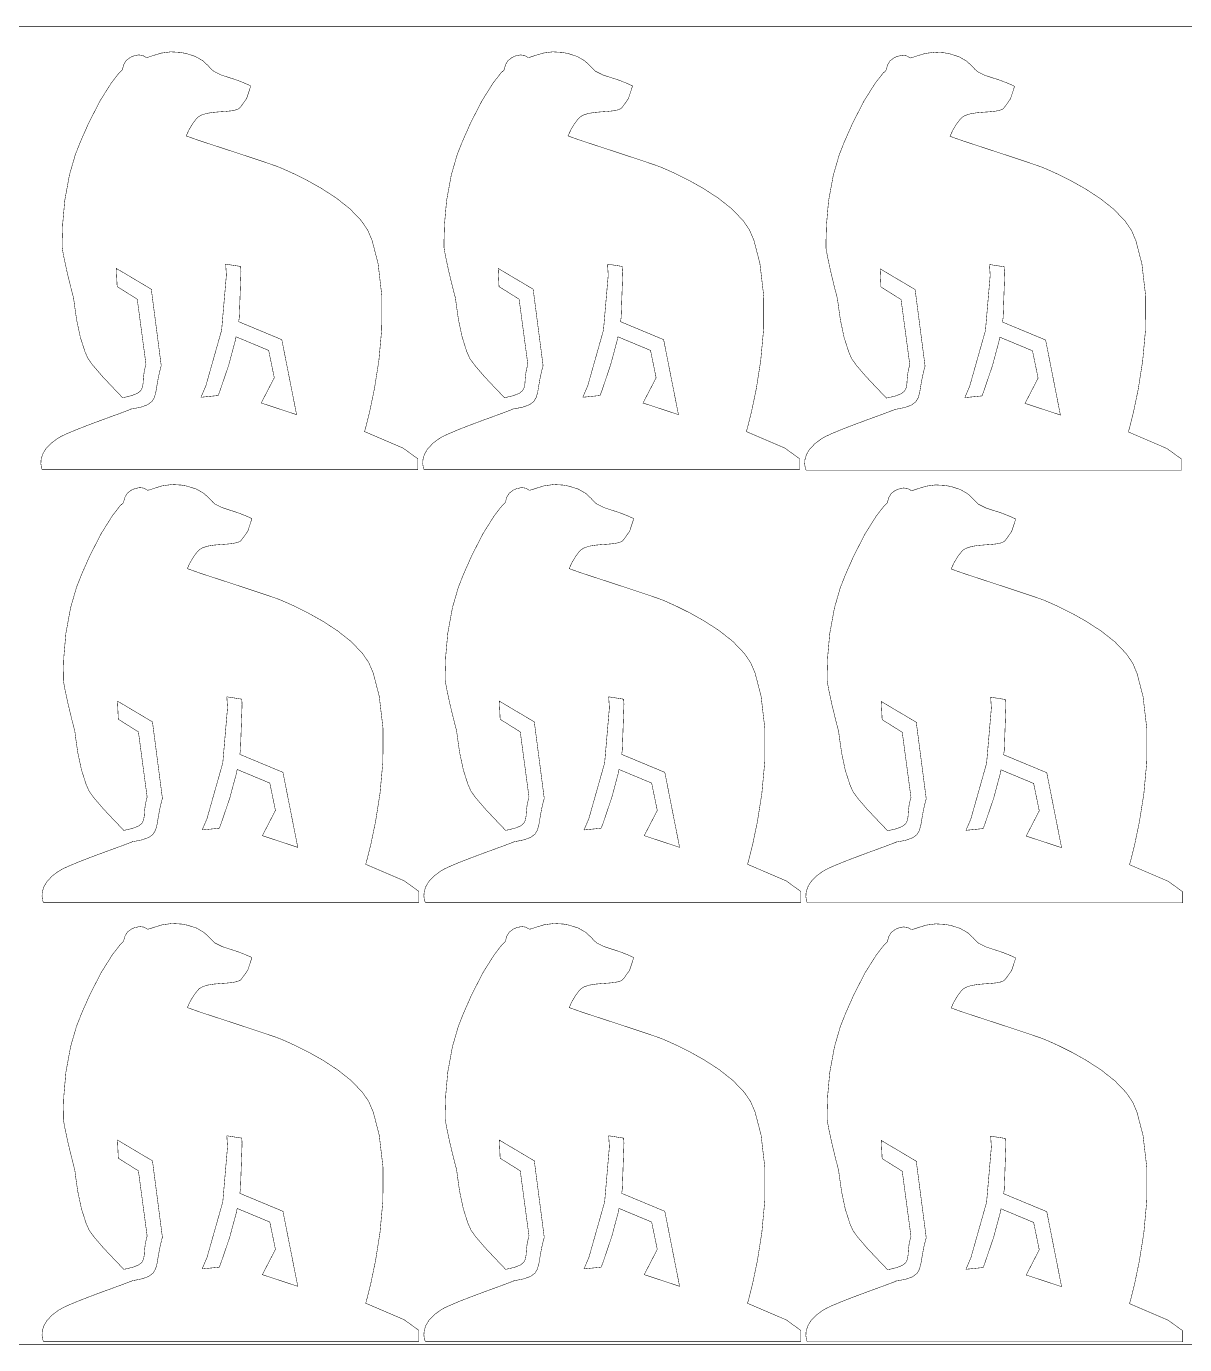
# Model space of a CAD drawing. Extents: x 0.3 to 22.2, y 0.2 to 6.4.
# Drawn here: x 11.26 to 16.7, y 0.25 to 6.44 of the extents above; entities that cross this region are included whole.
import ezdxf

# ---------------------------------------------------------------- set-up
doc = ezdxf.new("R2010")
doc.units = 0
doc.layers.get('0').update_dxf_attribs({"linetype": 'CONTINUOUS'})

msp = doc.modelspace()

# ---------------------------------------------------------------- linework, layer by layer
at = {"color": 5, "const_width": 0.00225}
msp.add_lwpolyline([(0.252442, 6.43881), (22.1917, 6.43881), (22.1917, 0.247071), (0.252442, 0.247071), (0.252442, 6.43881)], close=True, dxfattribs=at)
at = {"color": 6, "const_width": 0.00225}
for points in [[(11.9968, 6.31483), (11.9822, 6.31765), (11.9371, 6.32026), (11.892, 6.31424), (11.8562, 6.30322), (11.8325, 6.29536), (11.8244, 6.29362)], [(13.7908, 6.31483), (13.7762, 6.31765), (13.7311, 6.32026), (13.686, 6.31424), (13.6501, 6.30322), (13.6264, 6.29536), (13.6183, 6.29362)], [(15.5853, 6.31304), (15.5707, 6.31592), (15.5256, 6.31853), (15.4806, 6.3125), (15.4447, 6.30149), (15.421, 6.29362), (15.4129, 6.29189)], [(11.7541, 6.29715), (11.747, 6.29411), (11.7281, 6.27983), (11.7166, 6.26112), (11.7119, 6.24431), (11.7087, 6.23465), (11.7065, 6.23253)], [(11.8244, 6.29362), (11.8228, 6.29329), (11.8172, 6.29665), (11.8055, 6.30322), (11.7857, 6.30593), (11.7615, 6.3004), (11.7541, 6.29715)], [(12.1339, 6.23346), (12.128, 6.23876), (12.1116, 6.25613), (12.0875, 6.27854), (12.0523, 6.29883), (12.0109, 6.31212), (11.9968, 6.31483)], [(13.548, 6.29715), (13.541, 6.29411), (13.5221, 6.27983), (13.5106, 6.26112), (13.5059, 6.24431), (13.5026, 6.23465), (13.5005, 6.23253)], [(13.6183, 6.29362), (13.6168, 6.29329), (13.6111, 6.29665), (13.5994, 6.30322), (13.5796, 6.30593), (13.5554, 6.3004), (13.548, 6.29715)], [(13.9278, 6.23346), (13.9219, 6.23876), (13.9056, 6.25613), (13.8814, 6.27854), (13.8462, 6.29883), (13.8048, 6.31212), (13.7908, 6.31483)], [(15.3425, 6.29542), (15.3356, 6.29237), (15.3167, 6.2781), (15.305, 6.25939), (15.3004, 6.24257), (15.2971, 6.23292), (15.295, 6.23074)], [(15.4129, 6.29189), (15.4112, 6.29156), (15.4057, 6.29486), (15.394, 6.30149), (15.3742, 6.30419), (15.35, 6.29867), (15.3425, 6.29542)], [(15.7224, 6.23167), (15.7164, 6.23703), (15.7, 6.25435), (15.676, 6.27681), (15.6407, 6.29704), (15.5994, 6.31033), (15.5853, 6.31304)], [(11.7065, 6.23253), (11.6929, 6.21918), (11.6576, 6.17356), (11.6055, 6.09076), (11.5526, 5.98779), (11.513, 5.89849), (11.5011, 5.86822)], [(12.2216, 6.19601), (12.2136, 6.1984), (12.173, 6.21181), (12.1387, 6.22911), (12.1339, 6.23346)], [(12.313, 6.16004), (12.313, 6.16004), (12.3055, 6.16363), (12.2854, 6.17258), (12.2563, 6.18431), (12.2303, 6.19342), (12.2216, 6.19601)], [(13.5005, 6.23253), (13.4869, 6.21918), (13.4516, 6.17356), (13.3995, 6.09076), (13.3466, 5.98779), (13.307, 5.89849), (13.295, 5.86822)], [(14.0156, 6.19601), (14.0075, 6.1984), (13.9669, 6.21181), (13.9326, 6.22911), (13.9278, 6.23346)], [(14.1069, 6.16004), (14.1069, 6.16004), (14.0994, 6.16363), (14.0794, 6.17258), (14.0503, 6.18431), (14.0243, 6.19342), (14.0156, 6.19601)], [(15.295, 6.23074), (15.2814, 6.21739), (15.2461, 6.17182), (15.194, 6.08903), (15.1411, 5.98606), (15.1015, 5.89675), (15.0896, 5.86649)], [(15.81, 6.19428), (15.8021, 6.19667), (15.7614, 6.21007), (15.7271, 6.22732), (15.7224, 6.23167)], [(15.9015, 6.15831), (15.9015, 6.15831), (15.894, 6.16189), (15.8739, 6.17085), (15.8447, 6.18251), (15.8187, 6.19168), (15.81, 6.19428)], [(12.2937, 6.10101), (12.313, 6.16004)], [(14.0876, 6.10101), (14.1069, 6.16004)], [(15.8822, 6.09928), (15.9015, 6.15831)], [(12.2608, 6.05632), (12.2625, 6.05811), (12.2689, 6.06629), (12.2798, 6.08132), (12.2895, 6.09506), (12.2937, 6.10101), (12.2937, 6.10101)], [(14.0547, 6.05632), (14.0565, 6.05811), (14.0628, 6.06629), (14.0739, 6.08132), (14.0835, 6.09506), (14.0876, 6.10101), (14.0876, 6.10101)], [(15.8493, 6.05453), (15.851, 6.05632), (15.8574, 6.06451), (15.8683, 6.07954), (15.8779, 6.09332), (15.8822, 6.09928), (15.8822, 6.09928)], [(12.0097, 5.92507), (12.0106, 5.92708), (12.0147, 5.93647), (12.0243, 5.95643), (12.0396, 5.98193), (12.0557, 6.00325), (12.0617, 6.00971)], [(12.0617, 6.00971), (12.0655, 6.01378), (12.0803, 6.02268), (12.1053, 6.03082), (12.1343, 6.03554), (12.1652, 6.03825), (12.1956, 6.04031), (12.2231, 6.04313), (12.2457, 6.04801), (12.2578, 6.05344), (12.2608, 6.05632)], [(13.8036, 5.92507), (13.8046, 5.92708), (13.8086, 5.93647), (13.8183, 5.95643), (13.8336, 5.98193), (13.8497, 6.00325), (13.8557, 6.00971)], [(13.8557, 6.00971), (13.8595, 6.01378), (13.8742, 6.02268), (13.8992, 6.03082), (13.9283, 6.03554), (13.9592, 6.03825), (13.9896, 6.04031), (14.0171, 6.04313), (14.0396, 6.04801), (14.0518, 6.05344), (14.0547, 6.05632)], [(15.5982, 5.92333), (15.5992, 5.92535), (15.6032, 5.93474), (15.6128, 5.95469), (15.6281, 5.98019), (15.6442, 6.00151), (15.6503, 6.00797)], [(15.6503, 6.00797), (15.654, 6.01204), (15.6688, 6.02089), (15.6937, 6.02903), (15.7228, 6.03381), (15.7538, 6.03651), (15.784, 6.03857), (15.8117, 6.04135), (15.8342, 6.04622), (15.8463, 6.05165), (15.8493, 6.05453)], [(12.0724, 5.90294), (12.0097, 5.92507)], [(12.4398, 5.78065), (12.4313, 5.78396), (12.3835, 5.80029), (12.2847, 5.83322), (12.1716, 5.8705), (12.0972, 5.89486), (12.0724, 5.90294)], [(13.8663, 5.90294), (13.8036, 5.92507)], [(14.2339, 5.78065), (14.2253, 5.78396), (14.1775, 5.80029), (14.0786, 5.83322), (13.9656, 5.8705), (13.8911, 5.89486), (13.8663, 5.90294)], [(15.6608, 5.90115), (15.5982, 5.92333)], [(16.0283, 5.77886), (16.0199, 5.78217), (15.9719, 5.7985), (15.8732, 5.83149), (15.76, 5.86871), (15.6856, 5.89307), (15.6608, 5.90115)], [(11.5011, 5.86822), (11.489, 5.83762), (11.4613, 5.74235), (11.4391, 5.6211), (11.4293, 5.50922), (11.4272, 5.43587), (11.4273, 5.4114)], [(13.295, 5.86822), (13.2829, 5.83762), (13.2553, 5.74235), (13.233, 5.6211), (13.2232, 5.50922), (13.2211, 5.43587), (13.2212, 5.4114)], [(15.0896, 5.86649), (15.0775, 5.83589), (15.0499, 5.74061), (15.0275, 5.61936), (15.0178, 5.50749), (15.0157, 5.43408), (15.0157, 5.40961)], [(12.8688, 5.46756), (12.8621, 5.4834), (12.8324, 5.52692), (12.7791, 5.58251), (12.7147, 5.63336), (12.6455, 5.67839), (12.5774, 5.71664), (12.5163, 5.74713), (12.4685, 5.76882), (12.4471, 5.77789), (12.4398, 5.78065)], [(14.6628, 5.46756), (14.6561, 5.4834), (14.6264, 5.52692), (14.5731, 5.58251), (14.5088, 5.63336), (14.4394, 5.67839), (14.3714, 5.71664), (14.3103, 5.74713), (14.2625, 5.76882), (14.2411, 5.77789), (14.2339, 5.78065)], [(16.4574, 5.46582), (16.4506, 5.48167), (16.4208, 5.52518), (16.3675, 5.58078), (16.3032, 5.63157), (16.234, 5.67665), (16.1658, 5.7149), (16.1049, 5.74533), (16.0569, 5.76704), (16.0356, 5.7761), (16.0283, 5.77886)], [(12.8476, 4.53586), (12.8476, 4.53586), (12.8547, 4.56136), (12.8721, 4.63157), (12.894, 4.73708), (12.9148, 4.8686), (12.9283, 5.01676), (12.9291, 5.17219), (12.9112, 5.32563), (12.8832, 5.43371), (12.8688, 5.46756)], [(14.6415, 4.53586), (14.6415, 4.53586), (14.6486, 4.56136), (14.6661, 4.63157), (14.6881, 4.73708), (14.7088, 4.8686), (14.7224, 5.01676), (14.7231, 5.17219), (14.7051, 5.32563), (14.6772, 5.43371), (14.6628, 5.46756)], [(16.436, 4.53413), (16.436, 4.53413), (16.4431, 4.55963), (16.4606, 4.62983), (16.4825, 4.73535), (16.5032, 4.86686), (16.5168, 5.01503), (16.5176, 5.17046), (16.4997, 5.32389), (16.4717, 5.43197), (16.4574, 5.46582)], [(11.4273, 5.4114), (11.4273, 5.39903), (11.4337, 5.36176), (11.4489, 5.29069), (11.4659, 5.22021), (11.4756, 5.18213), (11.4783, 5.17236)], [(13.2212, 5.4114), (13.2212, 5.39903), (13.2277, 5.36176), (13.2428, 5.29069), (13.2599, 5.22021), (13.2696, 5.18213), (13.2722, 5.17236)], [(15.0157, 5.40961), (15.0157, 5.39725), (15.0222, 5.35997), (15.0374, 5.2889), (15.0544, 5.21847), (15.0642, 5.18033), (15.0667, 5.17063)], [(11.8209, 4.85129), (11.7798, 5.15804), (11.6853, 5.21733), (11.6815, 5.30257), (11.8458, 5.20497), (11.8925, 4.84532)], [(13.6149, 4.85129), (13.5738, 5.15804), (13.4793, 5.21733), (13.4755, 5.30257), (13.6398, 5.20497), (13.6865, 4.84532)], [(15.4093, 4.84956), (15.3683, 5.15625), (15.2737, 5.21556), (15.27, 5.30078), (15.4343, 5.20324), (15.481, 4.84358)], [(11.4783, 5.17236), (11.4808, 5.16265), (11.4853, 5.12885), (11.4948, 5.06201), (11.5122, 4.98004), (11.5337, 4.91249), (11.5431, 4.89094)], [(13.2722, 5.17236), (13.2748, 5.16265), (13.2792, 5.12885), (13.2887, 5.06201), (13.3062, 4.98004), (13.3276, 4.91249), (13.3371, 4.89094)], [(15.0667, 5.17063), (15.0693, 5.16092), (15.0738, 5.12711), (15.0832, 5.06028), (15.1007, 4.97825), (15.1222, 4.91069), (15.1317, 4.88917)], [(11.5431, 4.89094), (11.5482, 4.87944), (11.5707, 4.84814), (11.6147, 4.79676), (11.6648, 4.7436), (11.6993, 4.70757), (11.7106, 4.69532)], [(11.7106, 4.69532), (11.7212, 4.69726), (11.7529, 4.70486), (11.7804, 4.71556), (11.7964, 4.72835), (11.8043, 4.74397), (11.8072, 4.76329), (11.8087, 4.78706), (11.8122, 4.81614), (11.8181, 4.84272), (11.8209, 4.85129)], [(11.8925, 4.84532), (11.8888, 4.83311), (11.88, 4.79568), (11.8727, 4.7551), (11.8673, 4.7225), (11.8604, 4.69683), (11.8486, 4.67708), (11.8284, 4.66206), (11.7965, 4.65072), (11.7613, 4.64361), (11.7495, 4.64193)], [(13.3371, 4.89094), (13.3421, 4.87944), (13.3647, 4.84814), (13.4087, 4.79676), (13.4587, 4.7436), (13.4933, 4.70757), (13.5046, 4.69532)], [(13.5046, 4.69532), (13.5152, 4.69726), (13.5469, 4.70486), (13.5744, 4.71556), (13.5904, 4.72835), (13.5982, 4.74397), (13.6012, 4.76329), (13.6027, 4.78706), (13.6062, 4.81614), (13.6121, 4.84272), (13.6149, 4.85129)], [(13.6865, 4.84532), (13.6828, 4.83311), (13.6739, 4.79568), (13.6667, 4.7551), (13.6613, 4.7225), (13.6544, 4.69683), (13.6425, 4.67708), (13.6223, 4.66206), (13.5904, 4.65072), (13.5552, 4.64361), (13.5434, 4.64193)], [(15.1317, 4.88917), (15.1367, 4.87765), (15.1592, 4.84636), (15.2032, 4.79503), (15.2532, 4.74186), (15.2878, 4.70583), (15.2992, 4.69358)], [(15.2992, 4.69358), (15.3097, 4.69553), (15.3414, 4.70313), (15.3689, 4.71382), (15.3849, 4.72661), (15.3926, 4.74224), (15.3957, 4.76156), (15.3972, 4.78532), (15.4007, 4.8144), (15.4065, 4.84099), (15.4093, 4.84956)], [(15.481, 4.84358), (15.4774, 4.83138), (15.4685, 4.79394), (15.4612, 4.75336), (15.4558, 4.72076), (15.4489, 4.6951), (15.4371, 4.67529), (15.4168, 4.66026), (15.3849, 4.64893), (15.3497, 4.64182), (15.3379, 4.64014)], [(11.7495, 4.64193), (11.749, 4.64051), (11.7373, 4.63618), (11.7057, 4.62414), (11.6602, 4.60747), (11.6062, 4.58772), (11.5491, 4.5664), (11.4944, 4.54508), (11.4476, 4.52533), (11.4222, 4.51335), (11.4142, 4.50863)], [(13.5434, 4.64193), (13.543, 4.64051), (13.5313, 4.63618), (13.4997, 4.62414), (13.4542, 4.60747), (13.4001, 4.58772), (13.343, 4.5664), (13.2884, 4.54508), (13.2416, 4.52533), (13.2162, 4.51335), (13.2081, 4.50863)], [(15.3379, 4.64014), (15.3375, 4.63872), (15.3257, 4.63439), (15.2942, 4.6224), (15.2486, 4.60574), (15.1946, 4.58599), (15.1375, 4.56467), (15.0829, 4.54335), (15.0361, 4.5236), (15.0107, 4.51161), (15.0026, 4.50689)], [(11.3336, 4.35682), (13.0976, 4.35682), (13.0976, 4.40847), (13.0287, 4.45828), (12.8476, 4.53586)], [(13.1276, 4.35682), (14.8915, 4.35682), (14.8915, 4.40847), (14.8226, 4.45828), (14.6415, 4.53586)], [(14.9221, 4.35508), (16.686, 4.35508), (16.686, 4.40674), (16.6171, 4.45649), (16.436, 4.53413)], [(11.4142, 4.50863), (11.4041, 4.50276), (11.3758, 4.48172), (11.3503, 4.45497), (11.3352, 4.42942), (11.3282, 4.40614), (11.327, 4.38618), (11.329, 4.37061), (11.332, 4.36046), (11.3336, 4.35682), (11.3336, 4.35682)], [(13.2081, 4.50863), (13.198, 4.50276), (13.1697, 4.48172), (13.1442, 4.45497), (13.1292, 4.42942), (13.1222, 4.40614), (13.121, 4.38618), (13.123, 4.37061), (13.126, 4.36046), (13.1276, 4.35682), (13.1276, 4.35682)], [(15.0026, 4.50689), (14.9925, 4.50103), (14.9643, 4.47999), (14.9387, 4.45324), (14.9236, 4.42768), (14.9167, 4.4044), (14.9154, 4.38444), (14.9175, 4.36887), (14.9206, 4.35872), (14.9221, 4.35508), (14.9221, 4.35508)], [(11.8298, 4.26058), (11.8282, 4.26025), (11.8226, 4.26361), (11.8109, 4.27018), (11.7911, 4.27289), (11.7669, 4.26736), (11.7595, 4.26411)], [(12.0023, 4.28179), (11.9876, 4.28461), (11.9426, 4.28722), (11.8975, 4.28119), (11.8616, 4.27018), (11.8379, 4.26232), (11.8298, 4.26058)], [(12.1393, 4.20042), (12.1334, 4.20578), (12.117, 4.2231), (12.0929, 4.24556), (12.0577, 4.26579), (12.0163, 4.27908), (12.0023, 4.28179)], [(13.6237, 4.26058), (13.6222, 4.26025), (13.6165, 4.26361), (13.6049, 4.27018), (13.5851, 4.27289), (13.5609, 4.26736), (13.5535, 4.26411)], [(13.7962, 4.28179), (13.7816, 4.28461), (13.7365, 4.28722), (13.6914, 4.28119), (13.6555, 4.27018), (13.6318, 4.26232), (13.6237, 4.26058)], [(13.9333, 4.20042), (13.9274, 4.20578), (13.911, 4.2231), (13.8869, 4.24556), (13.8517, 4.26579), (13.8103, 4.27908), (13.7962, 4.28179)], [(15.5908, 4.28006), (15.5761, 4.28288), (15.5311, 4.28549), (15.486, 4.27946), (15.4501, 4.26844), (15.4264, 4.26058), (15.4183, 4.25885)], [(15.7278, 4.19862), (15.7219, 4.204), (15.7056, 4.22131), (15.6814, 4.24376), (15.6461, 4.26406), (15.6049, 4.27735), (15.5908, 4.28006)], [(11.7595, 4.26411), (11.7524, 4.26107), (11.7336, 4.24681), (11.7221, 4.22814), (11.7173, 4.21126), (11.7141, 4.20161), (11.712, 4.19949)], [(13.5535, 4.26411), (13.5464, 4.26107), (13.5276, 4.24681), (13.516, 4.22814), (13.5113, 4.21126), (13.5081, 4.20161), (13.506, 4.19949)], [(15.3479, 4.26237), (15.341, 4.25933), (15.3221, 4.24507), (15.3106, 4.22635), (15.3058, 4.20953), (15.3026, 4.19987), (15.3004, 4.19775)], [(15.4183, 4.25885), (15.4167, 4.25851), (15.4111, 4.26188), (15.3994, 4.26844), (15.3796, 4.27115), (15.3554, 4.26563), (15.3479, 4.26237)], [(11.712, 4.19949), (11.6984, 4.18614), (11.663, 4.14057), (11.611, 4.05778), (11.5581, 3.95481), (11.5185, 3.86546), (11.5066, 3.83518)], [(12.227, 4.16303), (12.219, 4.16542), (12.1784, 4.17882), (12.1441, 4.19607), (12.1393, 4.20042)], [(12.3185, 4.12706), (12.3185, 4.12706), (12.311, 4.13064), (12.2909, 4.1396), (12.2617, 4.15126), (12.2357, 4.16043), (12.227, 4.16303)], [(13.506, 4.19949), (13.4923, 4.18614), (13.457, 4.14057), (13.4049, 4.05778), (13.352, 3.95481), (13.3124, 3.86546), (13.3005, 3.83518)], [(14.021, 4.16303), (14.0129, 4.16542), (13.9724, 4.17882), (13.9381, 4.19607), (13.9333, 4.20042)], [(14.1124, 4.12706), (14.1124, 4.12706), (14.1049, 4.13064), (14.0849, 4.1396), (14.0557, 4.15126), (14.0297, 4.16043), (14.021, 4.16303)], [(15.3004, 4.19775), (15.2869, 4.1844), (15.2515, 4.13878), (15.1994, 4.05599), (15.1465, 3.95301), (15.1069, 3.86372), (15.095, 3.83344)], [(15.8154, 4.16124), (15.8075, 4.16363), (15.7669, 4.17703), (15.7326, 4.19433), (15.7278, 4.19862)], [(15.9069, 4.12528), (15.9069, 4.12528), (15.8994, 4.12885), (15.8794, 4.13781), (15.8501, 4.14953), (15.8242, 4.15864), (15.8154, 4.16124)], [(12.2992, 4.06803), (12.3185, 4.12706)], [(14.0931, 4.06803), (14.1124, 4.12706)], [(15.8876, 4.06625), (15.9069, 4.12528)], [(12.2663, 4.02328), (12.268, 4.02507), (12.2744, 4.03326), (12.2853, 4.04829), (12.295, 4.06207), (12.2992, 4.06803), (12.2992, 4.06803)], [(14.0603, 4.02328), (14.0619, 4.02507), (14.0683, 4.03326), (14.0793, 4.04829), (14.0889, 4.06207), (14.0931, 4.06803), (14.0931, 4.06803)], [(15.8547, 4.02154), (15.8564, 4.02333), (15.8628, 4.03153), (15.8738, 4.04656), (15.8835, 4.06028), (15.8876, 4.06625), (15.8876, 4.06625)], [(12.0151, 3.89208), (12.0161, 3.8941), (12.0201, 3.90349), (12.0297, 3.92344), (12.0451, 3.94889), (12.0612, 3.97021), (12.0672, 3.97667)], [(12.0672, 3.97667), (12.071, 3.98074), (12.0857, 3.98964), (12.1107, 3.99778), (12.1398, 4.0025), (12.1706, 4.00521), (12.2011, 4.00726), (12.2286, 4.0101), (12.2511, 4.01497), (12.2633, 4.0204), (12.2663, 4.02328)], [(13.809, 3.89208), (13.8101, 3.8941), (13.814, 3.90349), (13.8237, 3.92344), (13.839, 3.94889), (13.8551, 3.97021), (13.8612, 3.97667)], [(13.8612, 3.97667), (13.8649, 3.98074), (13.8797, 3.98964), (13.9046, 3.99778), (13.9337, 4.0025), (13.9646, 4.00521), (13.995, 4.00726), (14.0226, 4.0101), (14.0451, 4.01497), (14.0572, 4.0204), (14.0603, 4.02328)], [(15.6036, 3.89031), (15.6046, 3.89231), (15.6086, 3.90169), (15.6182, 3.92165), (15.6336, 3.94715), (15.6497, 3.96847), (15.6557, 3.97493)], [(15.6557, 3.97493), (15.6594, 3.979), (15.6742, 3.98785), (15.6992, 3.99599), (15.7282, 4.00076), (15.7592, 4.00347), (15.7894, 4.00553), (15.8171, 4.00836), (15.8396, 4.01324), (15.8517, 4.01867), (15.8547, 4.02154)], [(12.0778, 3.8699), (12.0151, 3.89208)], [(12.4453, 3.74761), (12.4368, 3.75092), (12.389, 3.76725), (12.2902, 3.80018), (12.177, 3.83746), (12.1026, 3.86182), (12.0778, 3.8699)], [(13.8717, 3.8699), (13.809, 3.89208)], [(14.2393, 3.74761), (14.2307, 3.75092), (14.1829, 3.76725), (14.084, 3.80018), (13.971, 3.83746), (13.8965, 3.86182), (13.8717, 3.8699)], [(15.6662, 3.86811), (15.6036, 3.89031)], [(16.0338, 3.74588), (16.0253, 3.74918), (15.9775, 3.76551), (15.8786, 3.79844), (15.7654, 3.83572), (15.6911, 3.86003), (15.6662, 3.86811)], [(11.5066, 3.83518), (11.4945, 3.80458), (11.4668, 3.70931), (11.4445, 3.58806), (11.4348, 3.47618), (11.4327, 3.40283), (11.4327, 3.37836)], [(13.3005, 3.83518), (13.2884, 3.80458), (13.2607, 3.70931), (13.2385, 3.58806), (13.2287, 3.47618), (13.2266, 3.40283), (13.2267, 3.37836)], [(15.095, 3.83344), (15.0829, 3.80285), (15.0553, 3.70757), (15.0331, 3.58632), (15.0232, 3.47444), (15.0211, 3.4011), (15.0211, 3.37663)], [(12.8743, 3.43451), (12.8676, 3.45036), (12.8379, 3.49388), (12.7845, 3.54949), (12.7202, 3.60032), (12.651, 3.64535), (12.5828, 3.6836), (12.5218, 3.71408), (12.474, 3.73579), (12.4525, 3.74485), (12.4453, 3.74761)], [(14.6682, 3.43451), (14.6615, 3.45036), (14.6318, 3.49388), (14.5785, 3.54949), (14.5142, 3.60032), (14.445, 3.64535), (14.3768, 3.6836), (14.3157, 3.71408), (14.2679, 3.73579), (14.2465, 3.74485), (14.2393, 3.74761)], [(16.4628, 3.43278), (16.4561, 3.44862), (16.4264, 3.49214), (16.3731, 3.54775), (16.3087, 3.59858), (16.2394, 3.64361), (16.1714, 3.68186), (16.1103, 3.71235), (16.0625, 3.73406), (16.041, 3.74311), (16.0338, 3.74588)], [(12.853, 2.50282), (12.853, 2.50282), (12.8601, 2.52832), (12.8776, 2.59853), (12.8995, 2.70404), (12.9202, 2.83556), (12.9338, 2.98372), (12.9346, 3.13917), (12.9167, 3.29258), (12.8887, 3.40067), (12.8743, 3.43451)], [(14.6469, 2.50282), (14.6469, 2.50282), (14.654, 2.52832), (14.6715, 2.59853), (14.6935, 2.70404), (14.7142, 2.83556), (14.7278, 2.98372), (14.7285, 3.13917), (14.7106, 3.29258), (14.6826, 3.40067), (14.6682, 3.43451)], [(16.4415, 2.50108), (16.4415, 2.50108), (16.4486, 2.52658), (16.466, 2.59679), (16.4879, 2.70231), (16.5088, 2.83382), (16.5224, 2.98199), (16.5231, 3.13743), (16.5051, 3.29085), (16.4772, 3.39893), (16.4628, 3.43278)], [(11.4327, 3.37836), (11.4327, 3.366), (11.4392, 3.32872), (11.4544, 3.25765), (11.4714, 3.18718), (11.4811, 3.14908), (11.4837, 3.13932)], [(13.2267, 3.37836), (13.2267, 3.366), (13.2332, 3.32872), (13.2483, 3.25765), (13.2653, 3.18718), (13.2751, 3.14908), (13.2777, 3.13932)], [(15.0211, 3.37663), (15.0211, 3.36426), (15.0276, 3.32699), (15.0428, 3.25592), (15.0599, 3.18544), (15.0696, 3.14735), (15.0722, 3.13758)], [(11.8263, 2.81825), (11.7853, 3.125), (11.6908, 3.18431), (11.687, 3.26953), (11.8513, 3.17199), (11.898, 2.81228)], [(13.6203, 2.81825), (13.5792, 3.125), (13.4847, 3.18431), (13.4809, 3.26953), (13.6452, 3.17199), (13.6919, 2.81228)], [(15.4149, 2.81651), (15.3738, 3.12321), (15.2793, 3.18257), (15.2754, 3.26779), (15.4397, 3.17019), (15.4865, 2.81054)], [(11.4837, 3.13932), (11.4863, 3.12961), (11.4907, 3.09581), (11.5002, 3.02897), (11.5176, 2.947), (11.5391, 2.87944), (11.5486, 2.85792)], [(13.2777, 3.13932), (13.2802, 3.12961), (13.2847, 3.09581), (13.2942, 3.02897), (13.3116, 2.947), (13.3331, 2.87944), (13.3426, 2.85792)], [(15.0722, 3.13758), (15.0747, 3.12788), (15.0792, 3.09407), (15.0888, 3.02724), (15.1061, 2.94521), (15.1276, 2.87771), (15.1371, 2.85618)], [(11.5486, 2.85792), (11.5537, 2.8464), (11.5762, 2.81511), (11.6202, 2.76378), (11.6702, 2.71061), (11.7048, 2.67458), (11.716, 2.66233)], [(13.3426, 2.85792), (13.3476, 2.8464), (13.3701, 2.81511), (13.4141, 2.76378), (13.4642, 2.71061), (13.4987, 2.67458), (13.51, 2.66233)], [(15.1371, 2.85618), (15.1421, 2.84467), (15.1647, 2.81338), (15.2086, 2.76199), (15.2588, 2.70882), (15.2932, 2.67279), (15.3046, 2.66054)], [(11.716, 2.66233), (11.7267, 2.66428), (11.7584, 2.67182), (11.7859, 2.68257), (11.8019, 2.69536), (11.8097, 2.71099), (11.8127, 2.73031), (11.8142, 2.75407), (11.8177, 2.7831), (11.8236, 2.80968), (11.8263, 2.81825)], [(11.898, 2.81228), (11.8943, 2.80007), (11.8854, 2.76264), (11.8782, 2.72206), (11.8728, 2.68951), (11.8659, 2.66385), (11.854, 2.64404), (11.8338, 2.62901), (11.8019, 2.61768), (11.7667, 2.61057), (11.7549, 2.60889)], [(13.51, 2.66233), (13.5207, 2.66428), (13.5524, 2.67182), (13.5799, 2.68257), (13.5958, 2.69536), (13.6036, 2.71099), (13.6066, 2.73031), (13.6082, 2.75407), (13.6116, 2.7831), (13.6175, 2.80968), (13.6203, 2.81825)], [(13.6919, 2.81228), (13.6883, 2.80007), (13.6794, 2.76264), (13.6722, 2.72206), (13.6668, 2.68951), (13.6598, 2.66385), (13.648, 2.64404), (13.6278, 2.62901), (13.5959, 2.61768), (13.5607, 2.61057), (13.5488, 2.60889)], [(15.3046, 2.66054), (15.3151, 2.66249), (15.3468, 2.67008), (15.3743, 2.68078), (15.3904, 2.69358), (15.3982, 2.70921), (15.4011, 2.72851), (15.4026, 2.75228), (15.4061, 2.78136), (15.4121, 2.80794), (15.4149, 2.81651)], [(15.4865, 2.81054), (15.4828, 2.79833), (15.4739, 2.7609), (15.4667, 2.72032), (15.4612, 2.68772), (15.4543, 2.66206), (15.4425, 2.64231), (15.4224, 2.62728), (15.3904, 2.61594), (15.3551, 2.60883), (15.3433, 2.60715)], [(11.7549, 2.60889), (11.7544, 2.60747), (11.7427, 2.60314), (11.7112, 2.5911), (11.6656, 2.57443), (11.6116, 2.55469), (11.5545, 2.53336), (11.4999, 2.5121), (11.4531, 2.49229), (11.4277, 2.48036), (11.4197, 2.47564)], [(13.5488, 2.60889), (13.5484, 2.60747), (13.5367, 2.60314), (13.5051, 2.5911), (13.4596, 2.57443), (13.4055, 2.55469), (13.3485, 2.53336), (13.2938, 2.5121), (13.247, 2.49229), (13.2216, 2.48036), (13.2136, 2.47564)], [(15.3433, 2.60715), (15.3429, 2.60574), (15.3312, 2.6014), (15.2996, 2.58936), (15.2542, 2.57269), (15.2001, 2.55296), (15.1431, 2.53162), (15.0883, 2.51031), (15.0415, 2.49056), (15.0161, 2.47857), (15.0081, 2.47385)], [(11.3391, 2.32383), (13.103, 2.32383), (13.103, 2.37549), (13.0341, 2.42524), (12.853, 2.50282)], [(13.133, 2.32383), (14.8969, 2.32383), (14.8969, 2.37549), (14.8281, 2.42524), (14.6469, 2.50282)], [(14.9276, 2.32206), (16.6915, 2.32206), (16.6915, 2.37369), (16.6225, 2.4235), (16.4415, 2.50108)], [(11.4197, 2.47564), (11.4096, 2.46978), (11.3812, 2.44874), (11.3557, 2.42199), (11.3407, 2.39643), (11.3337, 2.3731), (11.3325, 2.35314), (11.3345, 2.33757), (11.3375, 2.32747), (11.3391, 2.32383), (11.3391, 2.32383)], [(13.2136, 2.47564), (13.2035, 2.46978), (13.1752, 2.44874), (13.1497, 2.42199), (13.1346, 2.39643), (13.1277, 2.3731), (13.1264, 2.35314), (13.1285, 2.33757), (13.1315, 2.32747), (13.133, 2.32383), (13.133, 2.32383)], [(15.0081, 2.47385), (14.9981, 2.46799), (14.9697, 2.44694), (14.9442, 2.42019), (14.9292, 2.39464), (14.9222, 2.37136), (14.921, 2.3514), (14.9231, 2.33583), (14.926, 2.32568), (14.9276, 2.32206), (14.9276, 2.32206)], [(11.7595, 2.20161), (11.7524, 2.19857), (11.7336, 2.18431), (11.7221, 2.16564), (11.7173, 2.14876), (11.7141, 2.13911), (11.712, 2.13699)], [(11.8298, 2.19808), (11.8282, 2.19775), (11.8226, 2.20111), (11.8109, 2.20768), (11.7911, 2.21039), (11.7669, 2.20486), (11.7595, 2.20161)], [(12.0023, 2.21929), (11.9876, 2.22211), (11.9426, 2.22472), (11.8975, 2.21869), (11.8616, 2.20768), (11.8379, 2.19982), (11.8298, 2.19808)], [(12.1393, 2.13792), (12.1334, 2.14328), (12.117, 2.1606), (12.0929, 2.18306), (12.0577, 2.20329), (12.0163, 2.21658), (12.0023, 2.21929)], [(13.5535, 2.20161), (13.5464, 2.19857), (13.5276, 2.18431), (13.516, 2.16564), (13.5113, 2.14876), (13.5081, 2.13911), (13.506, 2.13699)], [(13.6237, 2.19808), (13.6222, 2.19775), (13.6165, 2.20111), (13.6049, 2.20768), (13.5851, 2.21039), (13.5609, 2.20486), (13.5535, 2.20161)], [(13.7962, 2.21929), (13.7816, 2.22211), (13.7365, 2.22472), (13.6914, 2.21869), (13.6555, 2.20768), (13.6318, 2.19982), (13.6237, 2.19808)], [(13.9333, 2.13792), (13.9274, 2.14328), (13.911, 2.1606), (13.8869, 2.18306), (13.8517, 2.20329), (13.8103, 2.21658), (13.7962, 2.21929)], [(15.3479, 2.19988), (15.341, 2.19683), (15.3221, 2.18257), (15.3106, 2.16385), (15.3058, 2.14703), (15.3026, 2.13738), (15.3004, 2.13525)], [(15.4183, 2.19635), (15.4167, 2.19601), (15.4111, 2.19937), (15.3994, 2.20594), (15.3796, 2.20865), (15.3554, 2.20313), (15.3479, 2.19988)], [(15.5908, 2.21756), (15.5761, 2.22038), (15.5311, 2.22299), (15.486, 2.21696), (15.4501, 2.20594), (15.4264, 2.19808), (15.4183, 2.19635)], [(15.7278, 2.13612), (15.7219, 2.1415), (15.7056, 2.15881), (15.6814, 2.18126), (15.6461, 2.20156), (15.6049, 2.21485), (15.5908, 2.21756)], [(11.712, 2.13699), (11.6984, 2.12364), (11.663, 2.07807), (11.611, 1.99528), (11.5581, 1.89231), (11.5185, 1.80296), (11.5066, 1.77268)], [(12.227, 2.10053), (12.219, 2.10292), (12.1784, 2.11632), (12.1441, 2.13357), (12.1393, 2.13792)], [(13.506, 2.13699), (13.4923, 2.12364), (13.457, 2.07807), (13.4049, 1.99528), (13.352, 1.89231), (13.3124, 1.80296), (13.3005, 1.77268)], [(14.021, 2.10053), (14.0129, 2.10292), (13.9724, 2.11632), (13.9381, 2.13357), (13.9333, 2.13792)], [(15.3004, 2.13525), (15.2869, 2.1219), (15.2515, 2.07628), (15.1994, 1.99349), (15.1465, 1.89051), (15.1069, 1.80122), (15.095, 1.77094)], [(15.8154, 2.09874), (15.8075, 2.10113), (15.7669, 2.11453), (15.7326, 2.13183), (15.7278, 2.13612)], [(12.3185, 2.06456), (12.3185, 2.06456), (12.311, 2.06814), (12.2909, 2.0771), (12.2617, 2.08876), (12.2357, 2.09793), (12.227, 2.10053)], [(12.2992, 2.00553), (12.3185, 2.06456)], [(14.1124, 2.06456), (14.1124, 2.06456), (14.1049, 2.06814), (14.0849, 2.0771), (14.0557, 2.08876), (14.0297, 2.09793), (14.021, 2.10053)], [(14.0931, 2.00553), (14.1124, 2.06456)], [(15.9069, 2.06278), (15.9069, 2.06278), (15.8994, 2.06635), (15.8794, 2.07531), (15.8501, 2.08703), (15.8242, 2.09614), (15.8154, 2.09874)], [(15.8876, 2.00375), (15.9069, 2.06278)], [(12.2663, 1.96078), (12.268, 1.96257), (12.2744, 1.97076), (12.2853, 1.98579), (12.295, 1.99957), (12.2992, 2.00553), (12.2992, 2.00553)], [(14.0603, 1.96078), (14.0619, 1.96257), (14.0683, 1.97076), (14.0793, 1.98579), (14.0889, 1.99957), (14.0931, 2.00553), (14.0931, 2.00553)], [(15.8547, 1.95904), (15.8564, 1.96083), (15.8628, 1.96903), (15.8738, 1.98406), (15.8835, 1.99778), (15.8876, 2.00375), (15.8876, 2.00375)], [(12.0672, 1.91417), (12.071, 1.91824), (12.0857, 1.92714), (12.1107, 1.93528), (12.1398, 1.94), (12.1706, 1.94271), (12.2011, 1.94476), (12.2286, 1.9476), (12.2511, 1.95247), (12.2633, 1.9579), (12.2663, 1.96078)], [(13.8612, 1.91417), (13.8649, 1.91824), (13.8797, 1.92714), (13.9046, 1.93528), (13.9337, 1.94), (13.9646, 1.94271), (13.995, 1.94476), (14.0226, 1.9476), (14.0451, 1.95247), (14.0572, 1.9579), (14.0603, 1.96078)], [(15.6557, 1.91243), (15.6594, 1.9165), (15.6742, 1.92535), (15.6992, 1.93349), (15.7282, 1.93826), (15.7592, 1.94097), (15.7894, 1.94303), (15.8171, 1.94586), (15.8396, 1.95074), (15.8517, 1.95617), (15.8547, 1.95904)], [(12.0151, 1.82958), (12.0161, 1.8316), (12.0201, 1.84099), (12.0297, 1.86094), (12.0451, 1.88639), (12.0612, 1.90771), (12.0672, 1.91417)], [(13.809, 1.82958), (13.8101, 1.8316), (13.814, 1.84099), (13.8237, 1.86094), (13.839, 1.88639), (13.8551, 1.90771), (13.8612, 1.91417)], [(15.6036, 1.82781), (15.6046, 1.82981), (15.6086, 1.83919), (15.6182, 1.85915), (15.6336, 1.88465), (15.6497, 1.90597), (15.6557, 1.91243)], [(12.0778, 1.8074), (12.0151, 1.82958)], [(12.4453, 1.68511), (12.4368, 1.68842), (12.389, 1.70475), (12.2902, 1.73768), (12.177, 1.77496), (12.1026, 1.79932), (12.0778, 1.8074)], [(13.8717, 1.8074), (13.809, 1.82958)], [(14.2393, 1.68511), (14.2307, 1.68842), (14.1829, 1.70475), (14.084, 1.73768), (13.971, 1.77496), (13.8965, 1.79932), (13.8717, 1.8074)], [(15.6662, 1.80561), (15.6036, 1.82781)], [(16.0338, 1.68338), (16.0253, 1.68668), (15.9775, 1.70301), (15.8786, 1.73594), (15.7654, 1.77322), (15.6911, 1.79753), (15.6662, 1.80561)], [(11.5066, 1.77268), (11.4945, 1.74208), (11.4668, 1.64681), (11.4445, 1.52556), (11.4348, 1.41368), (11.4327, 1.34033), (11.4327, 1.31586)], [(13.3005, 1.77268), (13.2884, 1.74208), (13.2607, 1.64681), (13.2385, 1.52556), (13.2287, 1.41368), (13.2266, 1.34033), (13.2267, 1.31586)], [(15.095, 1.77094), (15.0829, 1.74035), (15.0553, 1.64507), (15.0331, 1.52382), (15.0232, 1.41194), (15.0211, 1.3386), (15.0211, 1.31413)], [(12.8743, 1.37202), (12.8676, 1.38786), (12.8379, 1.43137), (12.7845, 1.48699), (12.7202, 1.53782), (12.651, 1.58285), (12.5828, 1.6211), (12.5218, 1.65158), (12.474, 1.67329), (12.4525, 1.68235), (12.4453, 1.68511)], [(14.6682, 1.37202), (14.6615, 1.38786), (14.6318, 1.43137), (14.5785, 1.48699), (14.5142, 1.53782), (14.445, 1.58285), (14.3768, 1.6211), (14.3157, 1.65158), (14.2679, 1.67329), (14.2465, 1.68235), (14.2393, 1.68511)], [(16.4628, 1.37028), (16.4561, 1.38612), (16.4264, 1.42964), (16.3731, 1.48525), (16.3087, 1.53608), (16.2394, 1.58111), (16.1714, 1.61936), (16.1103, 1.64985), (16.0625, 1.67156), (16.041, 1.68061), (16.0338, 1.68338)], [(12.853, 0.440321), (12.853, 0.440321), (12.8601, 0.465821), (12.8776, 0.536025), (12.8995, 0.641547), (12.9202, 0.773058), (12.9338, 0.921224), (12.9346, 1.07666), (12.9167, 1.23009), (12.8887, 1.33816), (12.8743, 1.37202)], [(14.6469, 0.440321), (14.6469, 0.440321), (14.654, 0.465821), (14.6715, 0.536025), (14.6935, 0.641547), (14.7142, 0.773058), (14.7278, 0.921224), (14.7285, 1.07666), (14.7106, 1.23009), (14.6826, 1.33816), (14.6682, 1.37202)], [(16.4415, 0.438585), (16.4415, 0.438585), (16.4486, 0.464085), (16.466, 0.534289), (16.4879, 0.639811), (16.5088, 0.771322), (16.5224, 0.919488), (16.5231, 1.07492), (16.5051, 1.22835), (16.4772, 1.33643), (16.4628, 1.37028)], [(11.4327, 1.31586), (11.4327, 1.30349), (11.4392, 1.26622), (11.4544, 1.19515), (11.4714, 1.12468), (11.4811, 1.08659), (11.4837, 1.07682)], [(13.2267, 1.31586), (13.2267, 1.30349), (13.2332, 1.26622), (13.2483, 1.19515), (13.2653, 1.12468), (13.2751, 1.08659), (13.2777, 1.07682)], [(15.0211, 1.31413), (15.0211, 1.30176), (15.0276, 1.26449), (15.0428, 1.19341), (15.0599, 1.12294), (15.0696, 1.08485), (15.0722, 1.07509)], [(11.8263, 0.755751), (11.7853, 1.0625), (11.6908, 1.1218), (11.687, 1.20703), (11.8513, 1.10948), (11.898, 0.749783)], [(13.6203, 0.755751), (13.5792, 1.0625), (13.4847, 1.1218), (13.4809, 1.20703), (13.6452, 1.10948), (13.6919, 0.749783)], [(15.4149, 0.754015), (15.3738, 1.06071), (15.2793, 1.12006), (15.2754, 1.2053), (15.4397, 1.10769), (15.4865, 0.748047)], [(11.4837, 1.07682), (11.4863, 1.06711), (11.4907, 1.03331), (11.5002, 0.966471), (11.5176, 0.884494), (11.5391, 0.816949), (11.5486, 0.79541)], [(13.2777, 1.07682), (13.2802, 1.06711), (13.2847, 1.03331), (13.2942, 0.966471), (13.3116, 0.884494), (13.3331, 0.816949), (13.3426, 0.79541)], [(15.0722, 1.07509), (15.0747, 1.06538), (15.0792, 1.03157), (15.0888, 0.964735), (15.1061, 0.882704), (15.1276, 0.815213), (15.1371, 0.793674)], [(11.5486, 0.79541), (11.5537, 0.783908), (11.5762, 0.752604), (11.6202, 0.701281), (11.6702, 0.648113), (11.7048, 0.612088), (11.716, 0.599826)], [(11.716, 0.599826), (11.7267, 0.601779), (11.7584, 0.609321), (11.7859, 0.620063), (11.8019, 0.632867), (11.8097, 0.648492), (11.8127, 0.667806), (11.8142, 0.691569), (11.8177, 0.720594), (11.8236, 0.747179), (11.8263, 0.755751)], [(11.898, 0.749783), (11.8943, 0.737576), (11.8854, 0.700142), (11.8782, 0.65956), (11.8728, 0.627007), (11.8659, 0.601346), (11.854, 0.581543), (11.8338, 0.566515), (11.8019, 0.555176), (11.7667, 0.548068), (11.7549, 0.546386)], [(13.3426, 0.79541), (13.3476, 0.783908), (13.3701, 0.752604), (13.4141, 0.701281), (13.4642, 0.648113), (13.4987, 0.612088), (13.51, 0.599826)], [(13.51, 0.599826), (13.5207, 0.601779), (13.5524, 0.609321), (13.5799, 0.620063), (13.5958, 0.632867), (13.6036, 0.648492), (13.6066, 0.667806), (13.6082, 0.691569), (13.6116, 0.720594), (13.6175, 0.747179), (13.6203, 0.755751)], [(13.6919, 0.749783), (13.6883, 0.737576), (13.6794, 0.700142), (13.6722, 0.65956), (13.6668, 0.627007), (13.6598, 0.601346), (13.648, 0.581543), (13.6278, 0.566515), (13.5959, 0.555176), (13.5607, 0.548068), (13.5488, 0.546386)], [(15.1371, 0.793674), (15.1421, 0.782172), (15.1647, 0.750868), (15.2086, 0.69949), (15.2588, 0.646322), (15.2932, 0.610297), (15.3046, 0.598036)], [(15.3046, 0.598036), (15.3151, 0.599989), (15.3468, 0.607585), (15.3743, 0.618272), (15.3904, 0.631076), (15.3982, 0.646701), (15.4011, 0.666015), (15.4026, 0.689779), (15.4061, 0.718858), (15.4121, 0.745443), (15.4149, 0.754015)], [(15.4865, 0.748047), (15.4828, 0.73584), (15.4739, 0.698406), (15.4667, 0.657824), (15.4612, 0.625217), (15.4543, 0.599556), (15.4425, 0.579807), (15.4224, 0.564779), (15.3904, 0.55344), (15.3551, 0.546332), (15.3433, 0.54465)], [(11.7549, 0.546386), (11.7544, 0.544976), (11.7427, 0.540636), (11.7112, 0.528592), (11.6656, 0.511936), (11.6116, 0.492188), (11.5545, 0.470865), (11.4999, 0.449599), (11.4531, 0.429796), (11.4277, 0.41786), (11.4197, 0.41314)], [(13.5488, 0.546386), (13.5484, 0.544976), (13.5367, 0.540636), (13.5051, 0.528592), (13.4596, 0.511936), (13.4055, 0.492188), (13.3485, 0.470865), (13.2938, 0.449599), (13.247, 0.429796), (13.2216, 0.41786), (13.2136, 0.41314)], [(15.3433, 0.54465), (15.3429, 0.54324), (15.3312, 0.5389), (15.2996, 0.526856), (15.2542, 0.5102), (15.2001, 0.490451), (15.1431, 0.469129), (15.0883, 0.447808), (15.0415, 0.42806), (15.0161, 0.416069), (15.0081, 0.41135)], [(11.3391, 0.261339), (13.103, 0.261339), (13.103, 0.312989), (13.0341, 0.362739), (12.853, 0.440321)], [(13.133, 0.261339), (14.8969, 0.261339), (14.8969, 0.312989), (14.8281, 0.362739), (14.6469, 0.440321)], [(14.9276, 0.259549), (16.6915, 0.259549), (16.6915, 0.311199), (16.6225, 0.361003), (16.4415, 0.438585)], [(11.4197, 0.41314), (11.4096, 0.407281), (11.3812, 0.386231), (11.3557, 0.359483), (11.3407, 0.333931), (11.3337, 0.310601), (11.3325, 0.290636), (11.3345, 0.275065), (11.3375, 0.264974), (11.3391, 0.261339), (11.3391, 0.261339)], [(13.2136, 0.41314), (13.2035, 0.407281), (13.1752, 0.386231), (13.1497, 0.359483), (13.1346, 0.333931), (13.1277, 0.310601), (13.1264, 0.290636), (13.1285, 0.275065), (13.1315, 0.264974), (13.133, 0.261339), (13.133, 0.261339)], [(15.0081, 0.41135), (14.9981, 0.40549), (14.9697, 0.38444), (14.9442, 0.357693), (14.9292, 0.33214), (14.9222, 0.308865), (14.921, 0.2889), (14.9231, 0.273329), (14.926, 0.263183), (14.9276, 0.259549), (14.9276, 0.259549)]]:
    msp.add_lwpolyline(points, dxfattribs=at)
at = {"color": 1, "const_width": 0.00225}
for points in [[(12.0793, 4.69726), (12.1019, 4.75028), (12.1762, 5.01247), (12.1985, 5.27149), (12.1952, 5.32281)], [(12.1952, 5.32281), (12.2654, 5.31185)], [(12.2654, 5.31185), (12.2669, 5.28868), (12.2593, 5.07308), (12.2563, 5.05236)], [(13.8733, 4.69726), (13.896, 4.75028), (13.9701, 5.01247), (13.9925, 5.27149), (13.9892, 5.32281)], [(13.9892, 5.32281), (14.0593, 5.31185)], [(14.0593, 5.31185), (14.0608, 5.28868), (14.0532, 5.07308), (14.0503, 5.05236)], [(15.6678, 4.69553), (15.6904, 4.74854), (15.7647, 5.01074), (15.7869, 5.26969), (15.7836, 5.32101)], [(15.7836, 5.32101), (15.8539, 5.31011)], [(15.8539, 5.31011), (15.8554, 5.28694), (15.8478, 5.07129), (15.8447, 5.05057)], [(12.2563, 5.05236), (12.4589, 4.96793), (12.5284, 4.61556), (12.3621, 4.67025), (12.4236, 4.78896), (12.3971, 4.91749), (12.2438, 4.98139)], [(14.0503, 5.05236), (14.2528, 4.96793), (14.3224, 4.61556), (14.156, 4.67025), (14.2175, 4.78896), (14.1911, 4.91749), (14.0378, 4.98139)], [(15.8447, 5.05057), (16.0474, 4.96619), (16.1168, 4.61376), (15.9506, 4.66851), (16.0121, 4.78717), (15.9856, 4.91575), (15.8322, 4.97965)], [(12.2438, 4.98139), (12.2393, 4.95947), (12.2092, 4.84771), (12.1693, 4.73025), (12.1599, 4.7054)], [(14.0378, 4.98139), (14.0332, 4.95947), (14.0032, 4.84771), (13.9633, 4.73025), (13.9539, 4.7054)], [(15.8322, 4.97965), (15.8276, 4.95774), (15.7976, 4.84597), (15.7578, 4.72846), (15.7485, 4.70361)], [(12.1599, 4.7054), (12.0793, 4.69726)], [(13.9539, 4.7054), (13.8733, 4.69726)], [(15.7485, 4.70361), (15.6678, 4.69553)], [(12.0847, 2.66422), (12.1074, 2.71724), (12.1817, 2.97949), (12.2039, 3.23844), (12.2006, 3.28976)], [(12.2006, 3.28976), (12.2708, 3.27881)], [(13.8787, 2.66422), (13.9014, 2.71724), (13.9757, 2.97949), (13.9979, 3.23844), (13.9946, 3.28976)], [(13.9946, 3.28976), (14.0647, 3.27881)], [(15.6732, 2.66249), (15.696, 2.7155), (15.7701, 2.97771), (15.7924, 3.23671), (15.7892, 3.28803)], [(15.7892, 3.28803), (15.8593, 3.27707)], [(12.2708, 3.27881), (12.2723, 3.25564), (12.2647, 3.04004), (12.2617, 3.01932)], [(14.0647, 3.27881), (14.0663, 3.25564), (14.0586, 3.04004), (14.0557, 3.01932)], [(15.8593, 3.27707), (15.8608, 3.2539), (15.8532, 3.03831), (15.8501, 3.01758)], [(12.2617, 3.01932), (12.4643, 2.9349), (12.5339, 2.58251), (12.3675, 2.63721), (12.429, 2.75592), (12.4026, 2.88444), (12.2492, 2.94835)], [(14.0557, 3.01932), (14.2583, 2.9349), (14.3278, 2.58251), (14.1615, 2.63721), (14.2229, 2.75592), (14.1965, 2.88444), (14.0432, 2.94835)], [(15.8501, 3.01758), (16.0528, 2.93317), (16.1224, 2.58078), (15.956, 2.63547), (16.0175, 2.75418), (15.9911, 2.88271), (15.8378, 2.94661)], [(12.2492, 2.94835), (12.2447, 2.92643), (12.2146, 2.81467), (12.1747, 2.69721), (12.1654, 2.67236)], [(14.0432, 2.94835), (14.0386, 2.92643), (14.0086, 2.81467), (13.9688, 2.69721), (13.9593, 2.67236)], [(15.8378, 2.94661), (15.8332, 2.92469), (15.8031, 2.81293), (15.7632, 2.69547), (15.7539, 2.67063)], [(12.1654, 2.67236), (12.0847, 2.66422)], [(13.9593, 2.67236), (13.8787, 2.66422)], [(15.7539, 2.67063), (15.6732, 2.66249)], [(12.0847, 0.601725), (12.1074, 0.654731), (12.1817, 0.916992), (12.2039, 1.17594), (12.2006, 1.22727)], [(12.2006, 1.22727), (12.2708, 1.21631)], [(12.2708, 1.21631), (12.2723, 1.19314), (12.2647, 0.977539), (12.2617, 0.956814)], [(13.8787, 0.601725), (13.9014, 0.654731), (13.9757, 0.916992), (13.9979, 1.17594), (13.9946, 1.22727)], [(13.9946, 1.22727), (14.0647, 1.21631)], [(14.0647, 1.21631), (14.0663, 1.19314), (14.0586, 0.977539), (14.0557, 0.956814)], [(15.6732, 0.599989), (15.696, 0.652994), (15.7701, 0.915201), (15.7924, 1.17421), (15.7892, 1.22553)], [(15.7892, 1.22553), (15.8593, 1.21457)], [(15.8593, 1.21457), (15.8608, 1.19141), (15.8532, 0.975803), (15.8501, 0.955078)], [(12.2617, 0.956814), (12.4643, 0.872396), (12.5339, 0.520019), (12.3675, 0.574707), (12.429, 0.693414), (12.4026, 0.82194), (12.2492, 0.885851)], [(14.0557, 0.956814), (14.2583, 0.872396), (14.3278, 0.520019), (14.1615, 0.574707), (14.2229, 0.693414), (14.1965, 0.82194), (14.0432, 0.885851)], [(15.8501, 0.955078), (16.0528, 0.87066), (16.1224, 0.518283), (15.956, 0.572971), (16.0175, 0.691678), (15.9911, 0.820204), (15.8378, 0.884115)], [(12.2492, 0.885851), (12.2447, 0.863932), (12.2146, 0.752171), (12.1747, 0.634711), (12.1654, 0.609864)], [(14.0432, 0.885851), (14.0386, 0.863932), (14.0086, 0.752171), (13.9688, 0.634711), (13.9593, 0.609864)], [(15.8378, 0.884115), (15.8332, 0.862196), (15.8031, 0.750435), (15.7632, 0.632975), (15.7539, 0.608128)], [(12.1654, 0.609864), (12.0847, 0.601725)], [(13.9593, 0.609864), (13.8787, 0.601725)], [(15.7539, 0.608128), (15.6732, 0.599989)]]:
    msp.add_lwpolyline(points, dxfattribs=at)

doc.saveas('drawing.dxf')
